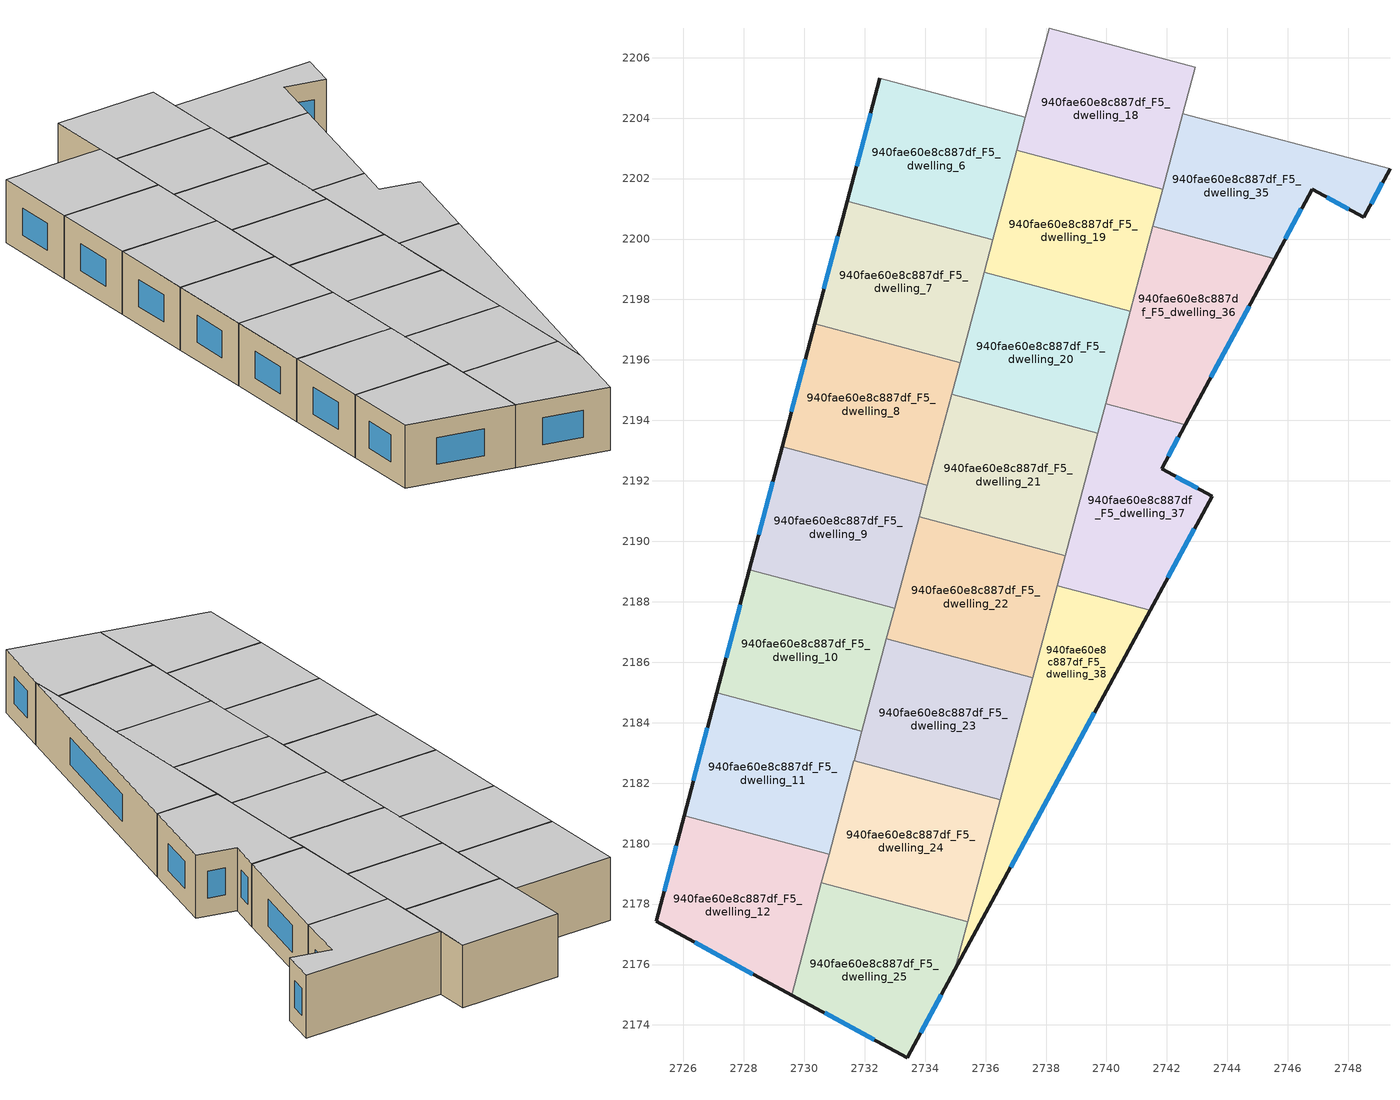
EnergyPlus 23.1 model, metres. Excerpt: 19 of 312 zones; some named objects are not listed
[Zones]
940fae60e8c887df_F5_dwelling_10
 floor to 940fae60e8c887df_F4_dwelling_10 (EU_floor_Construction): 2732.99,2187.78 2731.91,2183.71 2727.11,2184.99 2728.19,2189.06 z15
 wall outside (EU_wall_Construction): 2728.19,2189.06 2727.11,2184.99 z15:18
 wall to 940fae60e8c887df_F5_dwelling_11 (EU_wall_Construction): 2727.11,2184.99 2731.91,2183.71 z15:18
 wall to 940fae60e8c887df_F5_dwelling_9 (EU_wall_Construction): 2732.99,2187.78 2728.19,2189.06 z15:18
 wall to 940fae60e8c887df_F5_dwelling_23 (EU_wall_Construction): 2731.91,2183.71 2732.72,2186.78 z15:18
 wall to 940fae60e8c887df_F5_dwelling_22 (EU_wall_Construction): 2732.72,2186.78 2732.99,2187.78 z15:18
 window (EU_Window_Construction): 2727.88,2187.9 2727.42,2186.15 z15.86:17.14
 ceiling to 940fae60e8c887df_F6_dwelling_10 (EU_floor_Construction): 2731.91,2183.71 2732.99,2187.78 2728.19,2189.06 2727.11,2184.99 z18
940fae60e8c887df_F5_dwelling_11
 floor to 940fae60e8c887df_F4_dwelling_11 (EU_floor_Construction): 2731.91,2183.71 2730.82,2179.64 2726.03,2180.92 2727.11,2184.99 z15
 wall outside (EU_wall_Construction): 2727.11,2184.99 2726.03,2180.92 z15:18
 wall to 940fae60e8c887df_F5_dwelling_12 (EU_wall_Construction): 2726.03,2180.92 2730.82,2179.64 z15:18
 wall to 940fae60e8c887df_F5_dwelling_24 (EU_wall_Construction): 2730.82,2179.64 2731.65,2182.74 z15:18
 wall to 940fae60e8c887df_F5_dwelling_23 (EU_wall_Construction): 2731.65,2182.74 2731.91,2183.71 z15:18
 window (EU_Window_Construction): 2726.8,2183.83 2726.33,2182.08 z15.86:17.14
 ceiling to 940fae60e8c887df_F6_dwelling_11 (EU_floor_Construction): 2730.82,2179.64 2731.91,2183.71 2727.11,2184.99 2726.03,2180.92 z18
940fae60e8c887df_F5_dwelling_12
 floor to 940fae60e8c887df_F4_dwelling_12 (EU_floor_Construction): 2730.82,2179.64 2729.58,2174.99 2725.1,2177.43 2726.03,2180.92 z15
 wall outside (EU_wall_Construction): 2726.03,2180.92 2725.1,2177.43 2729.58,2174.99 z15:18
 wall to 940fae60e8c887df_F5_dwelling_25 (EU_wall_Construction): 2729.58,2174.99 2730.57,2178.7 z15:18
 wall to 940fae60e8c887df_F5_dwelling_24 (EU_wall_Construction): 2730.57,2178.7 2730.82,2179.64 z15:18
 window (EU_Window_Construction): 2726.38,2176.73 2728.3,2175.69 / 2725.76,2179.92 2725.36,2178.42 z15.86:17.14
 ceiling to 940fae60e8c887df_F6_dwelling_12 (EU_floor_Construction): 2729.58,2174.99 2730.82,2179.64 2726.03,2180.92 2725.1,2177.43 z18
940fae60e8c887df_F5_dwelling_18
 floor to 940fae60e8c887df_F4_dwelling_18 (EU_floor_Construction): 2742.94,2205.69 2741.86,2201.65 2737.03,2202.93 2738.1,2206.97 z15
 wall to 940fae60e8c887df_F5_dwelling_19 (EU_wall_Construction): 2737.03,2202.93 2741.86,2201.65 z15:18
 wall to 940fae60e8c887df_F5_dwelling_17 (EU_wall_Construction): 2742.94,2205.69 2738.1,2206.97 z15:18
 wall to 940fae60e8c887df_F5_dwelling_5 (EU_wall_Construction): 2738.1,2206.97 2737.32,2204.03 z15:18
 wall to 940fae60e8c887df_F5_dwelling_35 (EU_wall_Construction): 2741.86,2201.65 2742.53,2204.15 z15:18
 wall to 940fae60e8c887df_F5_dwelling_34 (EU_wall_Construction): 2742.53,2204.15 2742.94,2205.69 z15:18
 wall to 940fae60e8c887df_F5_dwelling_6 (EU_wall_Construction): 2737.32,2204.03 2737.03,2202.94 z15:18
 ceiling to 940fae60e8c887df_F6_dwelling_18 (EU_floor_Construction): 2741.86,2201.65 2742.94,2205.69 2738.1,2206.97 2737.03,2202.93 z18
940fae60e8c887df_F5_dwelling_19
 floor to 940fae60e8c887df_F4_dwelling_19 (EU_floor_Construction): 2741.86,2201.65 2740.79,2197.61 2735.95,2198.9 2737.03,2202.93 z15
 wall to 940fae60e8c887df_F5_dwelling_20 (EU_wall_Construction): 2735.95,2198.9 2740.79,2197.61 z15:18
 wall to 940fae60e8c887df_F5_dwelling_6 (EU_wall_Construction): 2737.03,2202.93 2736.24,2199.97 z15:18
 wall to 940fae60e8c887df_F5_dwelling_36 (EU_wall_Construction): 2740.79,2197.61 2741.54,2200.42 z15:18
 wall to 940fae60e8c887df_F5_dwelling_35 (EU_wall_Construction): 2741.54,2200.42 2741.86,2201.65 z15:18
 wall to 940fae60e8c887df_F5_dwelling_7 (EU_wall_Construction): 2736.24,2199.97 2735.95,2198.9 z15:18
 ceiling to 940fae60e8c887df_F6_dwelling_19 (EU_floor_Construction): 2740.79,2197.61 2741.86,2201.65 2737.03,2202.93 2735.95,2198.9 z18
940fae60e8c887df_F5_dwelling_20
 floor to 940fae60e8c887df_F4_dwelling_20 (EU_floor_Construction): 2740.79,2197.61 2739.71,2193.57 2734.87,2194.86 2735.95,2198.9 z15
 wall to 940fae60e8c887df_F5_dwelling_21 (EU_wall_Construction): 2734.87,2194.86 2739.71,2193.57 z15:18
 wall to 940fae60e8c887df_F5_dwelling_7 (EU_wall_Construction): 2735.95,2198.9 2735.16,2195.91 z15:18
 wall to 940fae60e8c887df_F5_dwelling_37 (EU_wall_Construction): 2739.71,2193.57 2739.97,2194.56 z15:18
 wall to 940fae60e8c887df_F5_dwelling_36 (EU_wall_Construction): 2739.97,2194.56 2740.79,2197.61 z15:18
 wall to 940fae60e8c887df_F5_dwelling_8 (EU_wall_Construction): 2735.16,2195.91 2734.87,2194.86 z15:18
 ceiling to 940fae60e8c887df_F6_dwelling_20 (EU_floor_Construction): 2739.71,2193.57 2740.79,2197.61 2735.95,2198.9 2734.87,2194.86 z18
940fae60e8c887df_F5_dwelling_21
 floor to 940fae60e8c887df_F4_dwelling_21 (EU_floor_Construction): 2739.71,2193.57 2738.64,2189.53 2733.8,2190.82 2734.87,2194.86 z15
 wall to 940fae60e8c887df_F5_dwelling_22 (EU_wall_Construction): 2733.8,2190.82 2738.64,2189.53 z15:18
 wall to 940fae60e8c887df_F5_dwelling_8 (EU_wall_Construction): 2734.87,2194.86 2734.07,2191.85 z15:18
 wall to 940fae60e8c887df_F5_dwelling_37 (EU_wall_Construction): 2738.64,2189.53 2739.71,2193.57 z15:18
 wall to 940fae60e8c887df_F5_dwelling_9 (EU_wall_Construction): 2734.07,2191.85 2733.8,2190.82 z15:18
 ceiling to 940fae60e8c887df_F6_dwelling_21 (EU_floor_Construction): 2738.64,2189.53 2739.71,2193.57 2734.87,2194.86 2733.8,2190.82 z18
940fae60e8c887df_F5_dwelling_22
 floor to 940fae60e8c887df_F4_dwelling_22 (EU_floor_Construction): 2738.64,2189.53 2737.56,2185.49 2732.72,2186.78 2733.8,2190.82 z15
 wall to 940fae60e8c887df_F5_dwelling_23 (EU_wall_Construction): 2732.72,2186.78 2737.56,2185.49 z15:18
 wall to 940fae60e8c887df_F5_dwelling_9 (EU_wall_Construction): 2733.8,2190.82 2732.99,2187.78 z15:18
 wall to 940fae60e8c887df_F5_dwelling_38 (EU_wall_Construction): 2737.56,2185.49 2738.37,2188.54 z15:18
 wall to 940fae60e8c887df_F5_dwelling_37 (EU_wall_Construction): 2738.37,2188.54 2738.63,2189.53 z15:18
 ceiling to 940fae60e8c887df_F6_dwelling_22 (EU_floor_Construction): 2737.56,2185.49 2738.64,2189.53 2733.8,2190.82 2732.72,2186.78 z18
940fae60e8c887df_F5_dwelling_23
 floor to 940fae60e8c887df_F4_dwelling_23 (EU_floor_Construction): 2737.56,2185.49 2736.48,2181.45 2731.65,2182.74 2732.72,2186.78 z15
 wall to 940fae60e8c887df_F5_dwelling_24 (EU_wall_Construction): 2731.65,2182.74 2736.48,2181.45 z15:18
 wall to 940fae60e8c887df_F5_dwelling_38 (EU_wall_Construction): 2736.48,2181.45 2737.56,2185.49 z15:18
 ceiling to 940fae60e8c887df_F6_dwelling_23 (EU_floor_Construction): 2736.48,2181.45 2737.56,2185.49 2732.72,2186.78 2731.65,2182.74 z18
940fae60e8c887df_F5_dwelling_24
 floor to 940fae60e8c887df_F4_dwelling_24 (EU_floor_Construction): 2736.48,2181.45 2735.41,2177.41 2730.57,2178.7 2731.65,2182.74 z15
 wall to 940fae60e8c887df_F5_dwelling_25 (EU_wall_Construction): 2730.57,2178.7 2735.41,2177.41 z15:18
 wall to 940fae60e8c887df_F5_dwelling_38 (EU_wall_Construction): 2735.41,2177.41 2736.48,2181.45 z15:18
 ceiling to 940fae60e8c887df_F6_dwelling_24 (EU_floor_Construction): 2735.41,2177.41 2736.48,2181.45 2731.65,2182.74 2730.57,2178.7 z18
940fae60e8c887df_F5_dwelling_25
 floor to 940fae60e8c887df_F4_dwelling_25 (EU_floor_Construction): 2735.41,2177.41 2734.99,2175.83 2733.4,2172.92 2729.58,2174.99 2730.57,2178.7 z15
 wall outside (EU_wall_Construction): 2729.58,2174.99 2733.4,2172.92 2734.99,2175.83 z15:18
 wall to 940fae60e8c887df_F5_dwelling_38 (EU_wall_Construction): 2734.99,2175.83 2735.41,2177.41 z15:18
 window (EU_Window_Construction): 2733.86,2173.75 2734.53,2175 / 2730.68,2174.4 2732.31,2173.51 z15.86:17.14
 ceiling to 940fae60e8c887df_F6_dwelling_25 (EU_floor_Construction): 2733.4,2172.92 2734.99,2175.83 2735.41,2177.41 2730.57,2178.7 2729.58,2174.99 z18
940fae60e8c887df_F5_dwelling_35
 floor to 940fae60e8c887df_F4_dwelling_35 (EU_floor_Construction): 2749.38,2202.32 2748.51,2200.71 2746.8,2201.65 2745.56,2199.35 2741.54,2200.42 2742.53,2204.15 z15
 wall outside (EU_wall_Construction): 2745.56,2199.35 2746.8,2201.65 2748.51,2200.71 2749.38,2202.32 z15:18
 wall to 940fae60e8c887df_F5_dwelling_36 (EU_wall_Construction): 2741.54,2200.42 2745.56,2199.35 z15:18
 wall to 940fae60e8c887df_F5_dwelling_34 (EU_wall_Construction): 2749.38,2202.32 2742.53,2204.15 z15:18
 window (EU_Window_Construction): 2748.75,2201.17 2749.13,2201.86 / 2747.29,2201.38 2748.02,2200.98 / 2745.92,2200.01 2746.45,2200.99 z15.86:17.14
 ceiling to 940fae60e8c887df_F6_dwelling_35 (EU_floor_Construction): 2748.51,2200.71 2749.38,2202.32 2742.53,2204.15 2741.54,2200.42 2745.56,2199.35 2746.8,2201.65 z18
940fae60e8c887df_F5_dwelling_36
 floor to 940fae60e8c887df_F4_dwelling_36 (EU_floor_Construction): 2745.56,2199.35 2742.6,2193.86 2739.97,2194.56 2741.54,2200.42 z15
 wall outside (EU_wall_Construction): 2742.6,2193.86 2745.56,2199.35 z15:18
 wall to 940fae60e8c887df_F5_dwelling_37 (EU_wall_Construction): 2739.97,2194.56 2742.6,2193.86 z15:18
 window (EU_Window_Construction): 2743.45,2195.43 2744.72,2197.78 z15.86:17.14
 ceiling to 940fae60e8c887df_F6_dwelling_36 (EU_floor_Construction): 2742.6,2193.86 2745.56,2199.35 2741.54,2200.42 2739.97,2194.56 z18
940fae60e8c887df_F5_dwelling_37
 floor to 940fae60e8c887df_F4_dwelling_37 (EU_floor_Construction): 2742.6,2193.86 2741.82,2192.4 2743.49,2191.49 2741.45,2187.72 2738.37,2188.54 2739.97,2194.56 z15
 wall outside (EU_wall_Construction): 2741.45,2187.72 2743.49,2191.49 2741.82,2192.4 2742.6,2193.86 z15:18
 wall to 940fae60e8c887df_F5_dwelling_38 (EU_wall_Construction): 2738.37,2188.54 2741.45,2187.72 z15:18
 window (EU_Window_Construction): 2742.05,2192.82 2742.38,2193.44 / 2743.02,2191.75 2742.3,2192.14 / 2742.03,2188.8 2742.91,2190.41 z15.86:17.14
 ceiling to 940fae60e8c887df_F6_dwelling_37 (EU_floor_Construction): 2741.45,2187.72 2743.49,2191.49 2741.82,2192.4 2742.6,2193.86 2739.97,2194.56 2738.37,2188.54 z18
940fae60e8c887df_F5_dwelling_38
 floor to 940fae60e8c887df_F4_dwelling_38 (EU_floor_Construction): 2741.45,2187.72 2734.99,2175.83 2738.37,2188.54 z15
 wall outside (EU_wall_Construction): 2734.99,2175.83 2741.45,2187.72 z15:18
 window (EU_Window_Construction): 2736.83,2179.23 2739.6,2184.32 z15.86:17.14
 ceiling to 940fae60e8c887df_F6_dwelling_38 (EU_floor_Construction): 2734.99,2175.83 2741.45,2187.72 2738.37,2188.54 z18
940fae60e8c887df_F5_dwelling_6
 floor to 940fae60e8c887df_F4_dwelling_6 (EU_floor_Construction): 2737.32,2204.03 2736.24,2199.97 2731.43,2201.25 2732.5,2205.31 z15
 wall outside (EU_wall_Construction): 2732.5,2205.31 2731.43,2201.25 z15:18
 wall to 940fae60e8c887df_F5_dwelling_7 (EU_wall_Construction): 2731.43,2201.25 2736.24,2199.97 z15:18
 wall to 940fae60e8c887df_F5_dwelling_5 (EU_wall_Construction): 2737.32,2204.03 2732.5,2205.31 z15:18
 window (EU_Window_Construction): 2732.2,2204.15 2731.73,2202.41 z15.86:17.14
 ceiling to 940fae60e8c887df_F6_dwelling_6 (EU_floor_Construction): 2736.24,2199.97 2737.32,2204.03 2732.5,2205.31 2731.43,2201.25 z18
940fae60e8c887df_F5_dwelling_7
 floor to 940fae60e8c887df_F4_dwelling_7 (EU_floor_Construction): 2736.24,2199.97 2735.16,2195.91 2730.35,2197.19 2731.43,2201.25 z15
 wall outside (EU_wall_Construction): 2731.43,2201.25 2730.35,2197.19 z15:18
 wall to 940fae60e8c887df_F5_dwelling_8 (EU_wall_Construction): 2730.35,2197.19 2735.16,2195.91 z15:18
 window (EU_Window_Construction): 2731.12,2200.09 2730.66,2198.35 z15.86:17.14
 ceiling to 940fae60e8c887df_F6_dwelling_7 (EU_floor_Construction): 2735.16,2195.91 2736.24,2199.97 2731.43,2201.25 2730.35,2197.19 z18
940fae60e8c887df_F5_dwelling_8
 floor to 940fae60e8c887df_F4_dwelling_8 (EU_floor_Construction): 2735.16,2195.91 2734.07,2191.85 2729.27,2193.13 2730.35,2197.19 z15
 wall outside (EU_wall_Construction): 2730.35,2197.19 2729.27,2193.13 z15:18
 wall to 940fae60e8c887df_F5_dwelling_9 (EU_wall_Construction): 2729.27,2193.13 2734.07,2191.85 z15:18
 window (EU_Window_Construction): 2730.04,2196.03 2729.58,2194.29 z15.86:17.14
 ceiling to 940fae60e8c887df_F6_dwelling_8 (EU_floor_Construction): 2734.07,2191.85 2735.16,2195.91 2730.35,2197.19 2729.27,2193.13 z18
940fae60e8c887df_F5_dwelling_9
 floor to 940fae60e8c887df_F4_dwelling_9 (EU_floor_Construction): 2734.07,2191.85 2732.99,2187.78 2728.19,2189.06 2729.27,2193.13 z15
 wall outside (EU_wall_Construction): 2729.27,2193.13 2728.19,2189.06 z15:18
 window (EU_Window_Construction): 2728.96,2191.97 2728.5,2190.22 z15.86:17.14
 ceiling to 940fae60e8c887df_F6_dwelling_9 (EU_floor_Construction): 2732.99,2187.78 2734.07,2191.85 2729.27,2193.13 2728.19,2189.06 z18
[Building]
EU S2 Campaign: North Axis=0; Terrain=City; Solar Distribution=FullExterior
[Site:Location]
Helsinki-Vantaa.AP: Latitude=60.317; Longitude=24.963; Time Zone=2; Elevation=54.6
[SizingPeriod:WeatherFileDays]
AnnualSizingPeriod: Begin Month=1; Begin Day of Month=1; End Month=12; End Day of Month=31; Day of Week for Start Day=Monday; Use Weather File Daylight Saving Period=No; Use Weather File Rain and Snow Indicators=No
[MATERIAL]
EU_InternalMass_Material: Roughness=MediumRough; Thickness=0.1; Conductivity=1; Density=1800; Specific Heat=900; Thermal Absorptance=0.9; Solar Absorptance=0.7; Visible Absorptance=0.7
[MATERIAL:NOMASS] Roughness=MediumRough; Thermal Absorptance=0.9; Solar Absorptance=0.7; Visible Absorptance=0.7
Name | Thermal Resistance
EU_wall_NoMass | 5.91765
EU_floor_NoMass | 6.2875
[WINDOWMATERIAL:SIMPLEGLAZINGSYSTEM]
EU_Window_SimpleGlazing: UFactor=0.994035; Solar Heat Gain Coefficient=0.7; Visible Transmittance=0.7
[CONSTRUCTION]
EU_wall_Construction: EU_wall_NoMass
EU_floor_Construction: EU_floor_NoMass
EU_Window_Construction: EU_Window_SimpleGlazing
EU_InternalMass_Construction: EU_InternalMass_Material
[ZONE] Type=1; Multiplier=1; Ceiling Height=autocalculate; Floor Area=autocalculate; Part of Total Floor Area=Yes
Name | Volume
940fae60e8c887df_F5_dwelling_10 | 62.748
940fae60e8c887df_F5_dwelling_11; 940fae60e8c887df_F5_dwelling_19; 940fae60e8c887df_F5_dwelling_22; 940fae60e8c887df_F5_dwelling_23 | 62.7598
940fae60e8c887df_F5_dwelling_12 | 62.7502
940fae60e8c887df_F5_dwelling_18 | 62.7671
940fae60e8c887df_F5_dwelling_20 | 62.759
940fae60e8c887df_F5_dwelling_21; 940fae60e8c887df_F5_dwelling_24 | 62.7605
940fae60e8c887df_F5_dwelling_25 | 62.7678
940fae60e8c887df_F5_dwelling_35 | 62.7576
940fae60e8c887df_F5_dwelling_36 | 62.7495
940fae60e8c887df_F5_dwelling_37 | 62.7517
940fae60e8c887df_F5_dwelling_38 | 62.7488
940fae60e8c887df_F5_dwelling_6; 940fae60e8c887df_F5_dwelling_7 | 62.751
940fae60e8c887df_F5_dwelling_8 | 62.7561
940fae60e8c887df_F5_dwelling_9 | 62.7429
[INTERNALMASS] Construction=EU_InternalMass_Construction
Name | Zone or ZoneList | Surface Area
940fae60e8c887df_F5_dwelling_6_EU_InternalMass | 940fae60e8c887df_F5_dwelling_6 | 20.9168
940fae60e8c887df_F5_dwelling_7_EU_InternalMass | 940fae60e8c887df_F5_dwelling_7 | 20.9174
940fae60e8c887df_F5_dwelling_8_EU_InternalMass | 940fae60e8c887df_F5_dwelling_8 | 20.9185
940fae60e8c887df_F5_dwelling_9_EU_InternalMass | 940fae60e8c887df_F5_dwelling_9 | 20.9143
940fae60e8c887df_F5_dwelling_10_EU_InternalMass | 940fae60e8c887df_F5_dwelling_10 | 20.9162
940fae60e8c887df_F5_dwelling_11_EU_InternalMass | 940fae60e8c887df_F5_dwelling_11 | 20.92
940fae60e8c887df_F5_dwelling_12_EU_InternalMass | 940fae60e8c887df_F5_dwelling_12 | 20.9169
940fae60e8c887df_F5_dwelling_18_EU_InternalMass | 940fae60e8c887df_F5_dwelling_18 | 20.9225
940fae60e8c887df_F5_dwelling_19_EU_InternalMass | 940fae60e8c887df_F5_dwelling_19 | 20.9199
940fae60e8c887df_F5_dwelling_20_EU_InternalMass | 940fae60e8c887df_F5_dwelling_20 | 20.9199
940fae60e8c887df_F5_dwelling_21_EU_InternalMass | 940fae60e8c887df_F5_dwelling_21 | 20.9199
940fae60e8c887df_F5_dwelling_22_EU_InternalMass | 940fae60e8c887df_F5_dwelling_22 | 20.9199
940fae60e8c887df_F5_dwelling_23_EU_InternalMass | 940fae60e8c887df_F5_dwelling_23 | 20.9199
940fae60e8c887df_F5_dwelling_24_EU_InternalMass | 940fae60e8c887df_F5_dwelling_24 | 20.9199
940fae60e8c887df_F5_dwelling_25_EU_InternalMass | 940fae60e8c887df_F5_dwelling_25 | 20.9226
940fae60e8c887df_F5_dwelling_35_EU_InternalMass | 940fae60e8c887df_F5_dwelling_35 | 20.9193
940fae60e8c887df_F5_dwelling_36_EU_InternalMass | 940fae60e8c887df_F5_dwelling_36 | 20.9166
940fae60e8c887df_F5_dwelling_37_EU_InternalMass | 940fae60e8c887df_F5_dwelling_37 | 20.9171
940fae60e8c887df_F5_dwelling_38_EU_InternalMass | 940fae60e8c887df_F5_dwelling_38 | 20.9163
[OTHEREQUIPMENT] Fuel Type=Electricity; Design Level Calculation Method=Watts/Area; Power per Zone Floor Area=1; Fraction Latent=0; Fraction Radiant=0; Fraction Lost=0; Carbon Dioxide Generation Rate=0; EndUse Subcategory=EU_Step8_InternalGains
Name | Zone or ZoneList or Space or SpaceList | Schedule
EU_Step8_InternalGain_940fae60e8c887df_F5_dwelling_6_f000 | 940fae60e8c887df_F5_dwelling_6 | EU_Step8_GainSchedule_940fae60e8c887df_F5_dwelling_6_f000
EU_Step8_InternalGain_940fae60e8c887df_F5_dwelling_7_f000 | 940fae60e8c887df_F5_dwelling_7 | EU_Step8_GainSchedule_940fae60e8c887df_F5_dwelling_7_f000
EU_Step8_InternalGain_940fae60e8c887df_F5_dwelling_8_f000 | 940fae60e8c887df_F5_dwelling_8 | EU_Step8_GainSchedule_940fae60e8c887df_F5_dwelling_8_f000
EU_Step8_InternalGain_940fae60e8c887df_F5_dwelling_9_f000 | 940fae60e8c887df_F5_dwelling_9 | EU_Step8_GainSchedule_940fae60e8c887df_F5_dwelling_9_f000
EU_Step8_InternalGain_940fae60e8c887df_F5_dwelling_10_f000 | 940fae60e8c887df_F5_dwelling_10 | EU_Step8_GainSchedule_940fae60e8c887df_F5_dwelling_10_f000
EU_Step8_InternalGain_940fae60e8c887df_F5_dwelling_11_f000 | 940fae60e8c887df_F5_dwelling_11 | EU_Step8_GainSchedule_940fae60e8c887df_F5_dwelling_11_f000
EU_Step8_InternalGain_940fae60e8c887df_F5_dwelling_12_f000 | 940fae60e8c887df_F5_dwelling_12 | EU_Step8_GainSchedule_940fae60e8c887df_F5_dwelling_12_f000
EU_Step8_InternalGain_940fae60e8c887df_F5_dwelling_18_f000 | 940fae60e8c887df_F5_dwelling_18 | EU_Step8_GainSchedule_940fae60e8c887df_F5_dwelling_18_f000
EU_Step8_InternalGain_940fae60e8c887df_F5_dwelling_19_f000 | 940fae60e8c887df_F5_dwelling_19 | EU_Step8_GainSchedule_940fae60e8c887df_F5_dwelling_19_f000
EU_Step8_InternalGain_940fae60e8c887df_F5_dwelling_20_f000 | 940fae60e8c887df_F5_dwelling_20 | EU_Step8_GainSchedule_940fae60e8c887df_F5_dwelling_20_f000
EU_Step8_InternalGain_940fae60e8c887df_F5_dwelling_21_f000 | 940fae60e8c887df_F5_dwelling_21 | EU_Step8_GainSchedule_940fae60e8c887df_F5_dwelling_21_f000
EU_Step8_InternalGain_940fae60e8c887df_F5_dwelling_22_f000 | 940fae60e8c887df_F5_dwelling_22 | EU_Step8_GainSchedule_940fae60e8c887df_F5_dwelling_22_f000
EU_Step8_InternalGain_940fae60e8c887df_F5_dwelling_23_f000 | 940fae60e8c887df_F5_dwelling_23 | EU_Step8_GainSchedule_940fae60e8c887df_F5_dwelling_23_f000
EU_Step8_InternalGain_940fae60e8c887df_F5_dwelling_24_f000 | 940fae60e8c887df_F5_dwelling_24 | EU_Step8_GainSchedule_940fae60e8c887df_F5_dwelling_24_f000
EU_Step8_InternalGain_940fae60e8c887df_F5_dwelling_25_f000 | 940fae60e8c887df_F5_dwelling_25 | EU_Step8_GainSchedule_940fae60e8c887df_F5_dwelling_25_f000
EU_Step8_InternalGain_940fae60e8c887df_F5_dwelling_35_f000 | 940fae60e8c887df_F5_dwelling_35 | EU_Step8_GainSchedule_940fae60e8c887df_F5_dwelling_35_f000
EU_Step8_InternalGain_940fae60e8c887df_F5_dwelling_36_f000 | 940fae60e8c887df_F5_dwelling_36 | EU_Step8_GainSchedule_940fae60e8c887df_F5_dwelling_36_f000
EU_Step8_InternalGain_940fae60e8c887df_F5_dwelling_37_f000 | 940fae60e8c887df_F5_dwelling_37 | EU_Step8_GainSchedule_940fae60e8c887df_F5_dwelling_37_f000
EU_Step8_InternalGain_940fae60e8c887df_F5_dwelling_38_f000 | 940fae60e8c887df_F5_dwelling_38 | EU_Step8_GainSchedule_940fae60e8c887df_F5_dwelling_38_f000
[ZONEVENTILATION:DESIGNFLOWRATE] Schedule=EU_AlwaysOn; Design Flow Rate Calculation Method=AirChanges/Hour; Air Changes per Hour=0.596421; Ventilation Type=Natural; Fan Pressure Rise=0; Fan Total Efficiency=1; Constant Term Coefficient=1; Temperature Term Coefficient=0; Velocity Term Coefficient=0; Velocity Squared Term Coefficient=0; Minimum Indoor Temperature=-100; Maximum Indoor Temperature=100; Delta Temperature=-100; Minimum Outdoor Temperature=-100; Maximum Outdoor Temperature=100; Maximum Wind Speed=40
Name | Zone or ZoneList or Space or SpaceList
EU_ConstantAir_940fae60e8c887df_F5_dwelling_6 | 940fae60e8c887df_F5_dwelling_6
EU_ConstantAir_940fae60e8c887df_F5_dwelling_7 | 940fae60e8c887df_F5_dwelling_7
EU_ConstantAir_940fae60e8c887df_F5_dwelling_8 | 940fae60e8c887df_F5_dwelling_8
EU_ConstantAir_940fae60e8c887df_F5_dwelling_9 | 940fae60e8c887df_F5_dwelling_9
EU_ConstantAir_940fae60e8c887df_F5_dwelling_10 | 940fae60e8c887df_F5_dwelling_10
EU_ConstantAir_940fae60e8c887df_F5_dwelling_11 | 940fae60e8c887df_F5_dwelling_11
EU_ConstantAir_940fae60e8c887df_F5_dwelling_12 | 940fae60e8c887df_F5_dwelling_12
EU_ConstantAir_940fae60e8c887df_F5_dwelling_18 | 940fae60e8c887df_F5_dwelling_18
EU_ConstantAir_940fae60e8c887df_F5_dwelling_19 | 940fae60e8c887df_F5_dwelling_19
EU_ConstantAir_940fae60e8c887df_F5_dwelling_20 | 940fae60e8c887df_F5_dwelling_20
EU_ConstantAir_940fae60e8c887df_F5_dwelling_21 | 940fae60e8c887df_F5_dwelling_21
EU_ConstantAir_940fae60e8c887df_F5_dwelling_22 | 940fae60e8c887df_F5_dwelling_22
EU_ConstantAir_940fae60e8c887df_F5_dwelling_23 | 940fae60e8c887df_F5_dwelling_23
EU_ConstantAir_940fae60e8c887df_F5_dwelling_24 | 940fae60e8c887df_F5_dwelling_24
EU_ConstantAir_940fae60e8c887df_F5_dwelling_25 | 940fae60e8c887df_F5_dwelling_25
EU_ConstantAir_940fae60e8c887df_F5_dwelling_35 | 940fae60e8c887df_F5_dwelling_35
EU_ConstantAir_940fae60e8c887df_F5_dwelling_36 | 940fae60e8c887df_F5_dwelling_36
EU_ConstantAir_940fae60e8c887df_F5_dwelling_37 | 940fae60e8c887df_F5_dwelling_37
EU_ConstantAir_940fae60e8c887df_F5_dwelling_38 | 940fae60e8c887df_F5_dwelling_38
[HVACTEMPLATE:ZONE:IDEALLOADSAIRSYSTEM] System Availability Schedule=EU_AlwaysOn; Maximum Heating Supply Air Temperature=50; Minimum Cooling Supply Air Temperature=13; Maximum Heating Supply Air Humidity Ratio=0.0156; Minimum Cooling Supply Air Humidity Ratio=0.0077; Heating Limit=NoLimit; Cooling Limit=NoLimit; Heating Availability Schedule=EU_AlwaysOn; Cooling Availability Schedule=EU_CoolingOff; Dehumidification Control Type=ConstantSensibleHeatRatio; Cooling Sensible Heat Ratio=0.7; Dehumidification Setpoint=60; Humidification Control Type=None; Humidification Setpoint=30; Outdoor Air Method=None; Outdoor Air Flow Rate per Person=0.00944; Outdoor Air Flow Rate per Zone Floor Area=0; Outdoor Air Flow Rate per Zone=0; Demand Controlled Ventilation Type=None; Outdoor Air Economizer Type=NoEconomizer; Heat Recovery Type=None; Sensible Heat Recovery Effectiveness=0.7; Latent Heat Recovery Effectiveness=0.65
Name | Template Thermostat
940fae60e8c887df_F5_dwelling_6 | EU_HeatOnly_940fae60e8c887df_F5_dwelling_6
940fae60e8c887df_F5_dwelling_7 | EU_HeatOnly_940fae60e8c887df_F5_dwelling_7
940fae60e8c887df_F5_dwelling_8 | EU_HeatOnly_940fae60e8c887df_F5_dwelling_8
940fae60e8c887df_F5_dwelling_9 | EU_HeatOnly_940fae60e8c887df_F5_dwelling_9
940fae60e8c887df_F5_dwelling_10 | EU_HeatOnly_940fae60e8c887df_F5_dwelling_10
940fae60e8c887df_F5_dwelling_11 | EU_HeatOnly_940fae60e8c887df_F5_dwelling_11
940fae60e8c887df_F5_dwelling_12 | EU_HeatOnly_940fae60e8c887df_F5_dwelling_12
940fae60e8c887df_F5_dwelling_18 | EU_HeatOnly_940fae60e8c887df_F5_dwelling_18
940fae60e8c887df_F5_dwelling_19 | EU_HeatOnly_940fae60e8c887df_F5_dwelling_19
940fae60e8c887df_F5_dwelling_20 | EU_HeatOnly_940fae60e8c887df_F5_dwelling_20
940fae60e8c887df_F5_dwelling_21 | EU_HeatOnly_940fae60e8c887df_F5_dwelling_21
940fae60e8c887df_F5_dwelling_22 | EU_HeatOnly_940fae60e8c887df_F5_dwelling_22
940fae60e8c887df_F5_dwelling_23 | EU_HeatOnly_940fae60e8c887df_F5_dwelling_23
940fae60e8c887df_F5_dwelling_24 | EU_HeatOnly_940fae60e8c887df_F5_dwelling_24
940fae60e8c887df_F5_dwelling_25 | EU_HeatOnly_940fae60e8c887df_F5_dwelling_25
940fae60e8c887df_F5_dwelling_35 | EU_HeatOnly_940fae60e8c887df_F5_dwelling_35
940fae60e8c887df_F5_dwelling_36 | EU_HeatOnly_940fae60e8c887df_F5_dwelling_36
940fae60e8c887df_F5_dwelling_37 | EU_HeatOnly_940fae60e8c887df_F5_dwelling_37
940fae60e8c887df_F5_dwelling_38 | EU_HeatOnly_940fae60e8c887df_F5_dwelling_38
[SIZING:ZONE] Zone Cooling Design Supply Air Temperature Input Method=SupplyAirTemperature; Zone Cooling Design Supply Air Temperature=13; Zone Heating Design Supply Air Temperature Input Method=SupplyAirTemperature; Zone Heating Design Supply Air Temperature=50; Zone Cooling Design Supply Air Humidity Ratio=0.008; Zone Heating Design Supply Air Humidity Ratio=0.008; Cooling Design Air Flow Method=DesignDay; Cooling Design Air Flow Rate=0; Cooling Minimum Air Flow per Zone Floor Area=0.000762; Cooling Minimum Air Flow=0; Cooling Minimum Air Flow Fraction=0.2; Heating Design Air Flow Method=DesignDay; Heating Design Air Flow Rate=0; Heating Maximum Air Flow per Zone Floor Area=0.002032; Heating Maximum Air Flow=0.141576; Heating Maximum Air Flow Fraction=0.3; Account for Dedicated Outdoor Air System=No; Dedicated Outdoor Air System Control Strategy=NeutralSupplyAir; Dedicated Outdoor Air Low Setpoint Temperature for Design=autosize; Dedicated Outdoor Air High Setpoint Temperature for Design=autosize; Zone Load Sizing Method=Sensible Load Only No Latent Load; Zone Latent Cooling Design Supply Air Humidity Ratio Input Method=HumidityRatioDifference; Zone Cooling Design Supply Air Humidity Ratio Difference=0.005; Zone Latent Heating Design Supply Air Humidity Ratio Input Method=HumidityRatioDifference; Zone Humidification Design Supply Air Humidity Ratio Difference=0.005
940fae60e8c887df_F5_dwelling_6; 940fae60e8c887df_F5_dwelling_7; 940fae60e8c887df_F5_dwelling_8; 940fae60e8c887df_F5_dwelling_9; 940fae60e8c887df_F5_dwelling_10; 940fae60e8c887df_F5_dwelling_11; 940fae60e8c887df_F5_dwelling_12; 940fae60e8c887df_F5_dwelling_18; 940fae60e8c887df_F5_dwelling_19; 940fae60e8c887df_F5_dwelling_20; 940fae60e8c887df_F5_dwelling_21; 940fae60e8c887df_F5_dwelling_22; 940fae60e8c887df_F5_dwelling_23; 940fae60e8c887df_F5_dwelling_24; 940fae60e8c887df_F5_dwelling_25; 940fae60e8c887df_F5_dwelling_35; 940fae60e8c887df_F5_dwelling_36; 940fae60e8c887df_F5_dwelling_37; 940fae60e8c887df_F5_dwelling_38
[SCHEDULE:CONSTANT]
Name | Hourly Value
EU_AlwaysOn | 1
EU_CoolingOff | 0
[SCHEDULE:FILE] Column Number=1; Rows to Skip at Top=0; Number of Hours of Data=8760; Column Separator=Comma; Interpolate to Timestep=No; Minutes per Item=60; Adjust Schedule for Daylight Savings=Yes
Name | File
EU_Step8_GainSchedule_940fae60e8c887df_F5_dwelling_6_f000 | ../../schedules/940fae60e8c887df/940fae60e8c887df_F5_dwelling_6_f000_gain.csv
EU_Step8_GainSchedule_940fae60e8c887df_F5_dwelling_7_f000 | ../../schedules/940fae60e8c887df/940fae60e8c887df_F5_dwelling_7_f000_gain.csv
EU_Step8_GainSchedule_940fae60e8c887df_F5_dwelling_8_f000 | ../../schedules/940fae60e8c887df/940fae60e8c887df_F5_dwelling_8_f000_gain.csv
EU_Step8_GainSchedule_940fae60e8c887df_F5_dwelling_9_f000 | ../../schedules/940fae60e8c887df/940fae60e8c887df_F5_dwelling_9_f000_gain.csv
EU_Step8_GainSchedule_940fae60e8c887df_F5_dwelling_10_f000 | ../../schedules/940fae60e8c887df/940fae60e8c887df_F5_dwelling_10_f000_gain.csv
EU_Step8_GainSchedule_940fae60e8c887df_F5_dwelling_11_f000 | ../../schedules/940fae60e8c887df/940fae60e8c887df_F5_dwelling_11_f000_gain.csv
EU_Step8_GainSchedule_940fae60e8c887df_F5_dwelling_12_f000 | ../../schedules/940fae60e8c887df/940fae60e8c887df_F5_dwelling_12_f000_gain.csv
EU_Step8_GainSchedule_940fae60e8c887df_F5_dwelling_18_f000 | ../../schedules/940fae60e8c887df/940fae60e8c887df_F5_dwelling_18_f000_gain.csv
EU_Step8_GainSchedule_940fae60e8c887df_F5_dwelling_19_f000 | ../../schedules/940fae60e8c887df/940fae60e8c887df_F5_dwelling_19_f000_gain.csv
EU_Step8_GainSchedule_940fae60e8c887df_F5_dwelling_20_f000 | ../../schedules/940fae60e8c887df/940fae60e8c887df_F5_dwelling_20_f000_gain.csv
EU_Step8_GainSchedule_940fae60e8c887df_F5_dwelling_21_f000 | ../../schedules/940fae60e8c887df/940fae60e8c887df_F5_dwelling_21_f000_gain.csv
EU_Step8_GainSchedule_940fae60e8c887df_F5_dwelling_22_f000 | ../../schedules/940fae60e8c887df/940fae60e8c887df_F5_dwelling_22_f000_gain.csv
EU_Step8_GainSchedule_940fae60e8c887df_F5_dwelling_23_f000 | ../../schedules/940fae60e8c887df/940fae60e8c887df_F5_dwelling_23_f000_gain.csv
EU_Step8_GainSchedule_940fae60e8c887df_F5_dwelling_24_f000 | ../../schedules/940fae60e8c887df/940fae60e8c887df_F5_dwelling_24_f000_gain.csv
EU_Step8_GainSchedule_940fae60e8c887df_F5_dwelling_25_f000 | ../../schedules/940fae60e8c887df/940fae60e8c887df_F5_dwelling_25_f000_gain.csv
EU_Step8_GainSchedule_940fae60e8c887df_F5_dwelling_35_f000 | ../../schedules/940fae60e8c887df/940fae60e8c887df_F5_dwelling_35_f000_gain.csv
EU_Step8_GainSchedule_940fae60e8c887df_F5_dwelling_36_f000 | ../../schedules/940fae60e8c887df/940fae60e8c887df_F5_dwelling_36_f000_gain.csv
EU_Step8_GainSchedule_940fae60e8c887df_F5_dwelling_37_f000 | ../../schedules/940fae60e8c887df/940fae60e8c887df_F5_dwelling_37_f000_gain.csv
EU_Step8_GainSchedule_940fae60e8c887df_F5_dwelling_38_f000 | ../../schedules/940fae60e8c887df/940fae60e8c887df_F5_dwelling_38_f000_gain.csv
